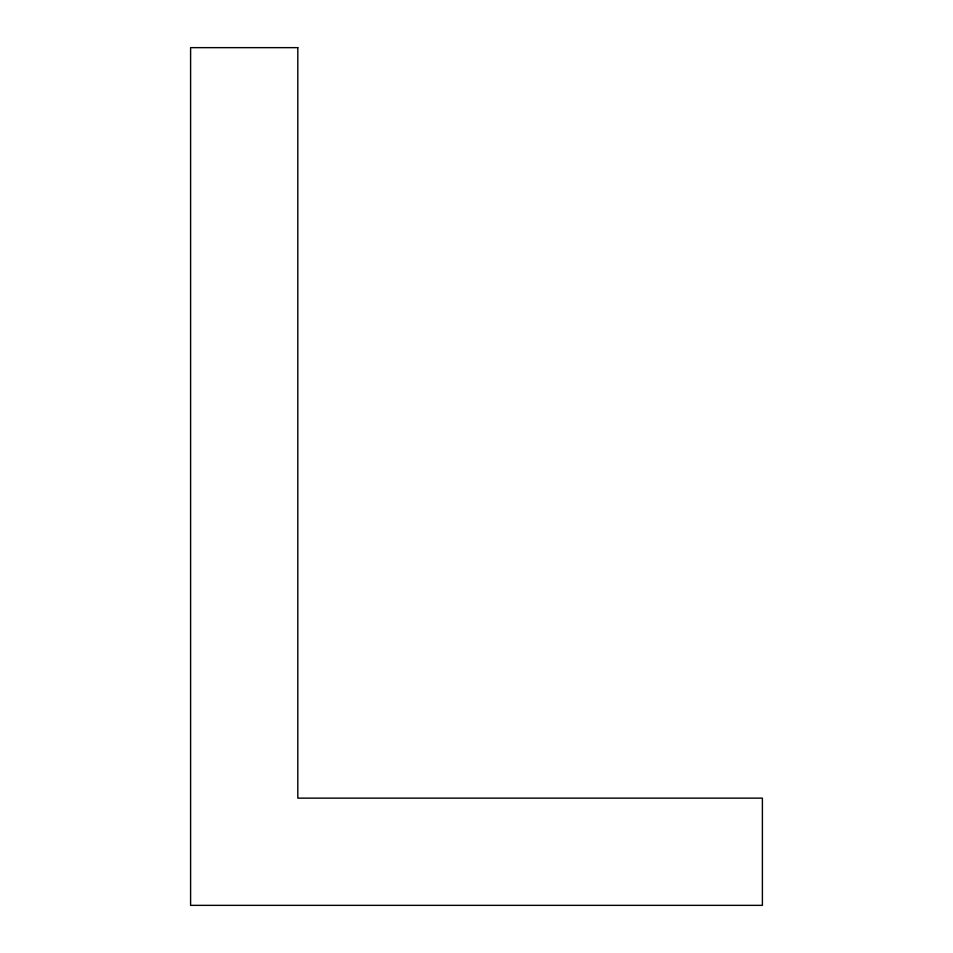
<?xml version="1.0" encoding="UTF-8"?>
<svg xmlns="http://www.w3.org/2000/svg" width="953" height="953" viewBox="0 0 953 953"><rect width="100%" height="100%" fill="white"/><g stroke="black" fill="none" stroke-linecap="round" stroke-linejoin="round"><path stroke-width="1.43" d="M297.812 47.65L190.6 47.65L190.6 905.35L762.4 905.35L762.4 798.137L297.812 798.137L297.812 47.65"/></g></svg>
